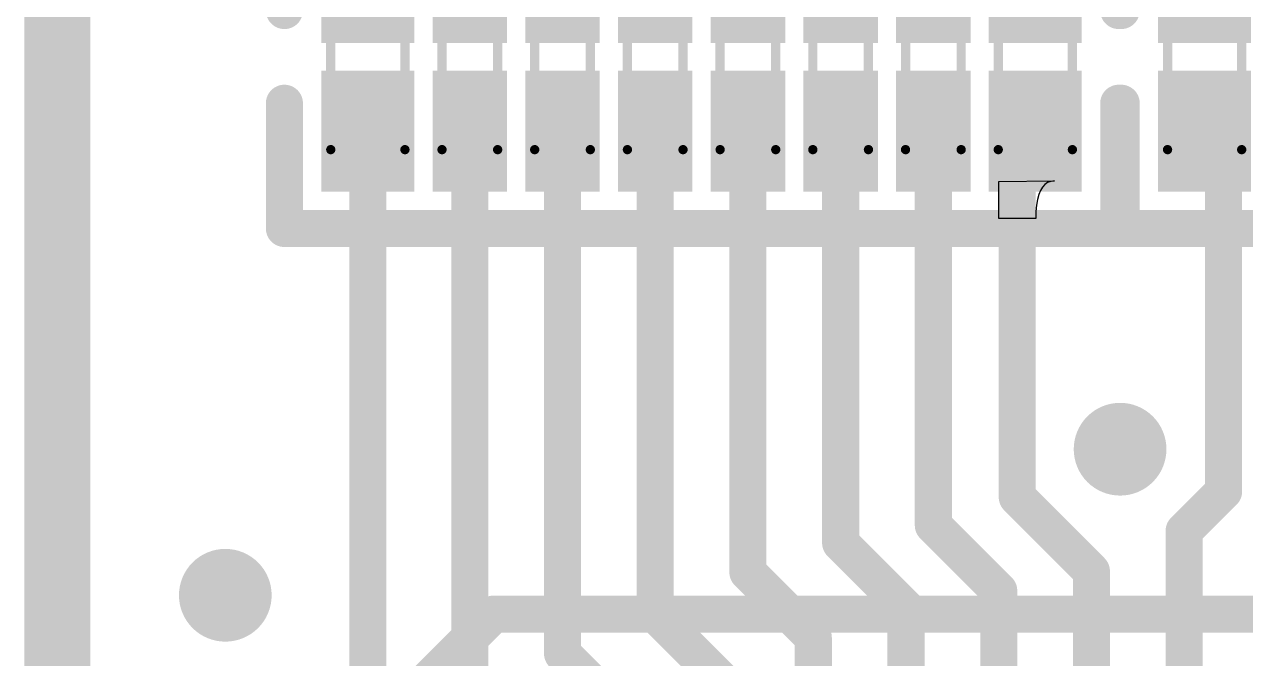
# Model space of a CAD drawing. Extents: x 244 to 457, y 184 to 319.
# Drawn here: x 345.4 to 351.99, y 245.2 to 248.62 of the extents above; entities that cross this region are included whole.
import ezdxf

# ---------------------------------------------------------------- set-up
doc = ezdxf.new("R2010")
doc.units = 0
doc.layers.get('0').update_dxf_attribs({"linetype": 'CONTINUOUS'})
for name, color, linetype in [('BOTTOMLAYER', 5, 'CONTINUOUS'), ('MECHANICAL13', 56, 'CONTINUOUS'), ('MULTILAYER', 9, 'CONTINUOUS'), ('TOPLAYER', 1, 'CONTINUOUS'), ('TOPOVERLAY', 2, 'CONTINUOUS'), ('TOPPASTE', 8, 'CONTINUOUS'), ('TOPSOLDER', 216, 'CONTINUOUS'), ('VIAHOLELAYER', 16, 'CONTINUOUS')]:
    doc.layers.add(name, color=color, linetype=linetype)

# ---------------------------------------------------------------- blocks, each defined once
blk = doc.blocks.new('0402_R_8_6')
at = {"layer": 'MECHANICAL13', "const_width": 0.0499999}
for points in [[(-0.9999979999999999, -0.499999), (-0.9999979999999999, 0.499999)], [(-0.9999979999999999, 0.499999), (-0.59999626, 0.499999)], [(-0.59999626, -0.499999), (-0.59999626, 0.499999)], [(-0.39999666, 0.499999), (-0.09999726, 0.499999)], [(-0.39999666, -0.499999), (-0.39999666, 0.499999)], [(-0.09999726, -0.499999), (-0.09999726, 0.499999)], [(0.10000234, -0.499999), (0.10000234, 0.499999)], [(0.10000234, 0.499999), (0.40000174, 0.499999)], [(0.40000174, -0.499999), (0.40000174, 0.499999)], [(0.6000038799999999, -0.499999), (0.6000038799999999, 0.499999)], [(0.6000038799999999, 0.499999), (0.90000328, 0.499999)], [(0.90000328, -0.499999), (0.90000328, 0.499999)], [(1.10000542, -0.499999), (1.10000542, 0.499999)], [(1.10000542, 0.499999), (1.40000482, 0.499999)], [(1.40000482, -0.499999), (1.40000482, 0.499999)], [(1.60000696, -0.499999), (1.60000696, 0.499999)], [(1.60000696, 0.499999), (1.90000636, 0.499999)], [(1.90000636, -0.499999), (1.90000636, 0.499999)], [(2.10000342, -0.499999), (2.10000342, 0.499999)], [(2.10000342, 0.499999), (2.40000282, 0.499999)], [(2.40000282, -0.499999), (2.40000282, 0.499999)], [(2.60000242, -0.499999), (2.60000242, 0.499999)], [(2.60000242, 0.499999), (3.00000416, 0.499999)], [(3.00000416, -0.499999), (3.00000416, 0.499999)], [(-0.9999979999999999, -0.499999), (-0.59999626, -0.499999)], [(-0.9999979999999999, -0.499999), (-0.59999626, -0.499999)], [(-0.39999666, -0.499999), (-0.09999726, -0.499999)], [(0.10000234, -0.499999), (0.40000174, -0.499999)], [(0.6000038799999999, -0.499999), (0.90000328, -0.499999)], [(1.10000542, -0.499999), (1.40000482, -0.499999)], [(1.60000696, -0.499999), (1.90000636, -0.499999)], [(2.10000342, -0.499999), (2.40000282, -0.499999)], [(2.60000242, -0.499999), (3.00000416, -0.499999)]]:
    blk.add_lwpolyline(points, dxfattribs=at)
at = {"layer": 'MECHANICAL13', "const_width": 0.02499868}
for points in [[(-1.01249734, 0.499999, 1), (-0.98749866, 0.499999, 1)], [(-1.01249734, 0.499999, 1), (-0.98749866, 0.499999, 1)], [(-0.6124955999999999, 0.499999, 1), (-0.58749692, 0.499999, 1)], [(-0.6124955999999999, 0.499999, 1), (-0.58749692, 0.499999, 1)], [(-0.412496, 0.499999, 1), (-0.38749732, 0.499999, 1)], [(-0.412496, 0.499999, 1), (-0.38749732, 0.499999, 1)], [(-0.1124966, 0.499999, 1), (-0.08749792, 0.499999, 1)], [(-0.1124966, 0.499999, 1), (-0.08749792, 0.499999, 1)], [(0.087503, 0.499999, 1), (0.11250168, 0.499999, 1)], [(0.087503, 0.499999, 1), (0.11250168, 0.499999, 1)], [(0.3875024, 0.499999, 1), (0.41250108, 0.499999, 1)], [(0.3875024, 0.499999, 1), (0.41250108, 0.499999, 1)], [(0.58750454, 0.499999, 1), (0.61250322, 0.499999, 1)], [(0.58750454, 0.499999, 1), (0.61250322, 0.499999, 1)], [(0.88750394, 0.499999, 1), (0.9125026199999999, 0.499999, 1)], [(0.88750394, 0.499999, 1), (0.9125026199999999, 0.499999, 1)], [(1.08750608, 0.499999, 1), (1.11250476, 0.499999, 1)], [(1.08750608, 0.499999, 1), (1.11250476, 0.499999, 1)], [(1.38750548, 0.499999, 1), (1.41250416, 0.499999, 1)], [(1.38750548, 0.499999, 1), (1.41250416, 0.499999, 1)], [(1.58750762, 0.499999, 1), (1.6125063, 0.499999, 1)], [(1.58750762, 0.499999, 1), (1.6125063, 0.499999, 1)], [(1.88750702, 0.499999, 1), (1.9125057, 0.499999, 1)], [(1.88750702, 0.499999, 1), (1.9125057, 0.499999, 1)], [(2.08750408, 0.499999, 1), (2.11250276, 0.499999, 1)], [(2.08750408, 0.499999, 1), (2.11250276, 0.499999, 1)], [(2.38750348, 0.499999, 1), (2.41250216, 0.499999, 1)], [(2.38750348, 0.499999, 1), (2.41250216, 0.499999, 1)], [(2.58750308, 0.499999, 1), (2.61250176, 0.499999, 1)], [(2.58750308, 0.499999, 1), (2.61250176, 0.499999, 1)], [(2.98750482, 0.499999, 1), (3.0125035, 0.499999, 1)], [(2.98750482, 0.499999, 1), (3.0125035, 0.499999, 1)], [(-1.01249734, -0.499999, 1), (-0.98749866, -0.499999, 1)], [(-1.01249734, -0.499999, 1), (-0.98749866, -0.499999, 1)], [(-1.01249734, -0.499999, 1), (-0.98749866, -0.499999, 1)], [(-0.6124955999999999, -0.499999, 1), (-0.58749692, -0.499999, 1)], [(-0.6124955999999999, -0.499999, 1), (-0.58749692, -0.499999, 1)], [(-0.6124955999999999, -0.499999, 1), (-0.58749692, -0.499999, 1)], [(-0.412496, -0.499999, 1), (-0.38749732, -0.499999, 1)], [(-0.412496, -0.499999, 1), (-0.38749732, -0.499999, 1)], [(-0.1124966, -0.499999, 1), (-0.08749792, -0.499999, 1)], [(-0.1124966, -0.499999, 1), (-0.08749792, -0.499999, 1)], [(0.087503, -0.499999, 1), (0.11250168, -0.499999, 1)], [(0.087503, -0.499999, 1), (0.11250168, -0.499999, 1)], [(0.3875024, -0.499999, 1), (0.41250108, -0.499999, 1)], [(0.3875024, -0.499999, 1), (0.41250108, -0.499999, 1)], [(0.58750454, -0.499999, 1), (0.61250322, -0.499999, 1)], [(0.58750454, -0.499999, 1), (0.61250322, -0.499999, 1)], [(0.88750394, -0.499999, 1), (0.9125026199999999, -0.499999, 1)], [(0.88750394, -0.499999, 1), (0.9125026199999999, -0.499999, 1)], [(1.08750608, -0.499999, 1), (1.11250476, -0.499999, 1)], [(1.08750608, -0.499999, 1), (1.11250476, -0.499999, 1)], [(1.38750548, -0.499999, 1), (1.41250416, -0.499999, 1)], [(1.38750548, -0.499999, 1), (1.41250416, -0.499999, 1)], [(1.58750762, -0.499999, 1), (1.6125063, -0.499999, 1)], [(1.58750762, -0.499999, 1), (1.6125063, -0.499999, 1)], [(1.88750702, -0.499999, 1), (1.9125057, -0.499999, 1)], [(1.88750702, -0.499999, 1), (1.9125057, -0.499999, 1)], [(2.08750408, -0.499999, 1), (2.11250276, -0.499999, 1)], [(2.08750408, -0.499999, 1), (2.11250276, -0.499999, 1)], [(2.38750348, -0.499999, 1), (2.41250216, -0.499999, 1)], [(2.38750348, -0.499999, 1), (2.41250216, -0.499999, 1)], [(2.58750308, -0.499999, 1), (2.61250176, -0.499999, 1)], [(2.58750308, -0.499999, 1), (2.61250176, -0.499999, 1)], [(2.98750482, -0.499999, 1), (3.0125035, -0.499999, 1)], [(2.98750482, -0.499999, 1), (3.0125035, -0.499999, 1)]]:
    blk.add_lwpolyline(points, format="xyb", close=True, dxfattribs=at)
at = {"layer": 'TOPLAYER'}
for points in [[(-0.5999987999999999, 0.12500356), (-0.5999987999999999, 0.67499992), (-0.9999979999999999, 0.12500356), (-0.9999979999999999, 0.67499992)], [(-0.0999998, 0.12500356), (-0.0999998, 0.67499992), (-0.3999992, 0.12500356), (-0.3999992, 0.67499992)], [(0.40000174, 0.12500356), (0.40000174, 0.67499992), (0.10000234, 0.12500356), (0.10000234, 0.67499992)], [(0.90000328, 0.12500356), (0.90000328, 0.67499992), (0.6000038799999999, 0.12500356), (0.6000038799999999, 0.67499992)], [(1.40000482, 0.12500356), (1.40000482, 0.67499992), (1.10000542, 0.12500356), (1.10000542, 0.67499992)], [(1.90000636, 0.12500356), (1.90000636, 0.67499992), (1.60000696, 0.12500356), (1.60000696, 0.67499992)], [(2.40000282, 0.12500356), (2.40000282, 0.67499992), (2.10000342, 0.12500356), (2.10000342, 0.67499992)], [(3.00000162, 0.12500356), (3.00000162, 0.67499992), (2.60000242, 0.12500356), (2.60000242, 0.67499992)], [(-0.5999987999999999, -0.67499738), (-0.5999987999999999, -0.12500102), (-0.9999979999999999, -0.67499738), (-0.9999979999999999, -0.12500102)], [(-0.0999998, -0.67499738), (-0.0999998, -0.12500102), (-0.3999992, -0.67499738), (-0.3999992, -0.12500102)], [(0.40000174, -0.67499738), (0.40000174, -0.12500102), (0.10000234, -0.67499738), (0.10000234, -0.12500102)], [(0.90000328, -0.67499738), (0.90000328, -0.12500102), (0.6000038799999999, -0.67499738), (0.6000038799999999, -0.12500102)], [(1.40000482, -0.67499738), (1.40000482, -0.12500102), (1.10000542, -0.67499738), (1.10000542, -0.12500102)], [(1.90000636, -0.67499738), (1.90000636, -0.12500102), (1.60000696, -0.67499738), (1.60000696, -0.12500102)], [(2.40000282, -0.67499738), (2.40000282, -0.12500102), (2.10000342, -0.67499738), (2.10000342, -0.12500102)], [(3.00000162, -0.67499738), (3.00000162, -0.12500102), (2.60000242, -0.67499738), (2.60000242, -0.12500102)]]:
    blk.add_solid(points, dxfattribs=at)
at = {"layer": 'TOPOVERLAY', "const_width": 0.1999996}
for points in [[(-1.25000004, 0.2499995), (-1.25000004, 0.9249994199999999)], [(-1.25000004, 0.9249994199999999), (3.25000112, 0.9249994199999999)], [(3.25000112, 0.2499995), (3.25000112, 0.9249994199999999)], [(-1.25000004, -0.9250019599999999), (-1.25000004, -0.25000204)], [(3.25000112, -0.9250019599999999), (3.25000112, -0.25000204)], [(-1.25000004, -0.9250019599999999), (3.25000112, -0.9250019599999999)]]:
    blk.add_lwpolyline(points, dxfattribs=at)
at = {"layer": 'TOPOVERLAY', "const_width": 0.0999998}
for points in [[(-1.29999994, 0.9249994199999999, 1), (-1.20000014, 0.9249994199999999, 1)], [(-1.29999994, 0.9249994199999999, 1), (-1.20000014, 0.9249994199999999, 1)], [(3.20000122, 0.9249994199999999, 1), (3.30000102, 0.9249994199999999, 1)], [(3.20000122, 0.9249994199999999, 1), (3.30000102, 0.9249994199999999, 1)], [(-1.29999994, 0.2499995, 1), (-1.20000014, 0.2499995, 1)], [(3.20000122, 0.2499995, 1), (3.30000102, 0.2499995, 1)], [(-1.29999994, -0.25000204, 1), (-1.20000014, -0.25000204, 1)], [(3.20000122, -0.25000204, 1), (3.30000102, -0.25000204, 1)], [(-1.29999994, -0.9250019599999999, 1), (-1.20000014, -0.9250019599999999, 1)], [(-1.29999994, -0.9250019599999999, 1), (-1.20000014, -0.9250019599999999, 1)], [(3.20000122, -0.9250019599999999, 1), (3.30000102, -0.9250019599999999, 1)], [(3.20000122, -0.9250019599999999, 1), (3.30000102, -0.9250019599999999, 1)]]:
    blk.add_lwpolyline(points, format="xyb", close=True, dxfattribs=at)
at = {"layer": 'TOPPASTE'}
for points in [[(-0.5999987999999999, 0.12500356), (-0.5999987999999999, 0.67499992), (-0.9999979999999999, 0.12500356), (-0.9999979999999999, 0.67499992)], [(-0.0999998, 0.12500356), (-0.0999998, 0.67499992), (-0.3999992, 0.12500356), (-0.3999992, 0.67499992)], [(0.40000174, 0.12500356), (0.40000174, 0.67499992), (0.10000234, 0.12500356), (0.10000234, 0.67499992)], [(0.90000328, 0.12500356), (0.90000328, 0.67499992), (0.6000038799999999, 0.12500356), (0.6000038799999999, 0.67499992)], [(1.40000482, 0.12500356), (1.40000482, 0.67499992), (1.10000542, 0.12500356), (1.10000542, 0.67499992)], [(1.90000636, 0.12500356), (1.90000636, 0.67499992), (1.60000696, 0.12500356), (1.60000696, 0.67499992)], [(2.40000282, 0.12500356), (2.40000282, 0.67499992), (2.10000342, 0.12500356), (2.10000342, 0.67499992)], [(3.00000162, 0.12500356), (3.00000162, 0.67499992), (2.60000242, 0.12500356), (2.60000242, 0.67499992)], [(-0.5999987999999999, -0.67499738), (-0.5999987999999999, -0.12500102), (-0.9999979999999999, -0.67499738), (-0.9999979999999999, -0.12500102)], [(-0.0999998, -0.67499738), (-0.0999998, -0.12500102), (-0.3999992, -0.67499738), (-0.3999992, -0.12500102)], [(0.40000174, -0.67499738), (0.40000174, -0.12500102), (0.10000234, -0.67499738), (0.10000234, -0.12500102)], [(0.90000328, -0.67499738), (0.90000328, -0.12500102), (0.6000038799999999, -0.67499738), (0.6000038799999999, -0.12500102)], [(1.40000482, -0.67499738), (1.40000482, -0.12500102), (1.10000542, -0.67499738), (1.10000542, -0.12500102)], [(1.90000636, -0.67499738), (1.90000636, -0.12500102), (1.60000696, -0.67499738), (1.60000696, -0.12500102)], [(2.40000282, -0.67499738), (2.40000282, -0.12500102), (2.10000342, -0.67499738), (2.10000342, -0.12500102)], [(3.00000162, -0.67499738), (3.00000162, -0.12500102), (2.60000242, -0.67499738), (2.60000242, -0.12500102)]]:
    blk.add_solid(points, dxfattribs=at)
at = {"layer": 'TOPSOLDER'}
for points in [[(-0.5491988, 0.07420356), (-0.5491988, 0.7257999199999999), (-1.050798, 0.07420356), (-1.050798, 0.7257999199999999)], [(-0.0491998, 0.07420356), (-0.0491998, 0.7257999199999999), (-0.4507992, 0.07420356), (-0.4507992, 0.7257999199999999)], [(0.45080174, 0.07420356), (0.45080174, 0.7257999199999999), (0.04920234, 0.07420356), (0.04920234, 0.7257999199999999)], [(0.9508032799999999, 0.07420356), (0.9508032799999999, 0.7257999199999999), (0.54920388, 0.07420356), (0.54920388, 0.7257999199999999)], [(1.45080482, 0.07420356), (1.45080482, 0.7257999199999999), (1.04920542, 0.07420356), (1.04920542, 0.7257999199999999)], [(1.95080636, 0.07420356), (1.95080636, 0.7257999199999999), (1.54920696, 0.07420356), (1.54920696, 0.7257999199999999)], [(2.45080282, 0.07420356), (2.45080282, 0.7257999199999999), (2.04920342, 0.07420356), (2.04920342, 0.7257999199999999)], [(3.05080162, 0.07420356), (3.05080162, 0.7257999199999999), (2.54920242, 0.07420356), (2.54920242, 0.7257999199999999)], [(-0.5491988, -0.7257973799999999), (-0.5491988, -0.07420102), (-1.050798, -0.7257973799999999), (-1.050798, -0.07420102)], [(-0.0491998, -0.7257973799999999), (-0.0491998, -0.07420102), (-0.4507992, -0.7257973799999999), (-0.4507992, -0.07420102)], [(0.45080174, -0.7257973799999999), (0.45080174, -0.07420102), (0.04920234, -0.7257973799999999), (0.04920234, -0.07420102)], [(0.9508032799999999, -0.7257973799999999), (0.9508032799999999, -0.07420102), (0.54920388, -0.7257973799999999), (0.54920388, -0.07420102)], [(1.45080482, -0.7257973799999999), (1.45080482, -0.07420102), (1.04920542, -0.7257973799999999), (1.04920542, -0.07420102)], [(1.95080636, -0.7257973799999999), (1.95080636, -0.07420102), (1.54920696, -0.7257973799999999), (1.54920696, -0.07420102)], [(2.45080282, -0.7257973799999999), (2.45080282, -0.07420102), (2.04920342, -0.7257973799999999), (2.04920342, -0.07420102)], [(3.05080162, -0.7257973799999999), (3.05080162, -0.07420102), (2.54920242, -0.7257973799999999), (2.54920242, -0.07420102)]]:
    blk.add_solid(points, dxfattribs=at)
blk = doc.blocks.new('0402_R_8_7')
at = {"layer": 'MECHANICAL13', "const_width": 0.0499999}
for points in [[(-0.9999979999999999, -0.499999), (-0.9999979999999999, 0.499999)], [(-0.9999979999999999, 0.499999), (-0.59999626, 0.499999)], [(-0.59999626, -0.499999), (-0.59999626, 0.499999)], [(-0.39999666, 0.499999), (-0.09999726, 0.499999)], [(-0.39999666, -0.499999), (-0.39999666, 0.499999)], [(-0.09999726, -0.499999), (-0.09999726, 0.499999)], [(0.10000234, -0.499999), (0.10000234, 0.499999)], [(0.10000234, 0.499999), (0.40000174, 0.499999)], [(0.40000174, -0.499999), (0.40000174, 0.499999)], [(0.6000038799999999, -0.499999), (0.6000038799999999, 0.499999)], [(0.6000038799999999, 0.499999), (0.90000328, 0.499999)], [(0.90000328, -0.499999), (0.90000328, 0.499999)], [(1.10000542, -0.499999), (1.10000542, 0.499999)], [(1.10000542, 0.499999), (1.40000482, 0.499999)], [(1.40000482, -0.499999), (1.40000482, 0.499999)], [(1.60000696, -0.499999), (1.60000696, 0.499999)], [(1.60000696, 0.499999), (1.90000636, 0.499999)], [(1.90000636, -0.499999), (1.90000636, 0.499999)], [(2.10000342, -0.499999), (2.10000342, 0.499999)], [(2.10000342, 0.499999), (2.40000282, 0.499999)], [(2.40000282, -0.499999), (2.40000282, 0.499999)], [(2.60000242, -0.499999), (2.60000242, 0.499999)], [(2.60000242, 0.499999), (3.00000416, 0.499999)], [(3.00000416, -0.499999), (3.00000416, 0.499999)], [(-0.9999979999999999, -0.499999), (-0.59999626, -0.499999)], [(-0.9999979999999999, -0.499999), (-0.59999626, -0.499999)], [(-0.39999666, -0.499999), (-0.09999726, -0.499999)], [(0.10000234, -0.499999), (0.40000174, -0.499999)], [(0.6000038799999999, -0.499999), (0.90000328, -0.499999)], [(1.10000542, -0.499999), (1.40000482, -0.499999)], [(1.60000696, -0.499999), (1.90000636, -0.499999)], [(2.10000342, -0.499999), (2.40000282, -0.499999)], [(2.60000242, -0.499999), (3.00000416, -0.499999)]]:
    blk.add_lwpolyline(points, dxfattribs=at)
at = {"layer": 'MECHANICAL13', "const_width": 0.02499868}
for points in [[(-1.01249734, 0.499999, 1), (-0.98749866, 0.499999, 1)], [(-1.01249734, 0.499999, 1), (-0.98749866, 0.499999, 1)], [(-0.6124955999999999, 0.499999, 1), (-0.58749692, 0.499999, 1)], [(-0.6124955999999999, 0.499999, 1), (-0.58749692, 0.499999, 1)], [(-0.412496, 0.499999, 1), (-0.38749732, 0.499999, 1)], [(-0.412496, 0.499999, 1), (-0.38749732, 0.499999, 1)], [(-0.1124966, 0.499999, 1), (-0.08749792, 0.499999, 1)], [(-0.1124966, 0.499999, 1), (-0.08749792, 0.499999, 1)], [(0.087503, 0.499999, 1), (0.11250168, 0.499999, 1)], [(0.087503, 0.499999, 1), (0.11250168, 0.499999, 1)], [(0.3875024, 0.499999, 1), (0.41250108, 0.499999, 1)], [(0.3875024, 0.499999, 1), (0.41250108, 0.499999, 1)], [(0.58750454, 0.499999, 1), (0.61250322, 0.499999, 1)], [(0.58750454, 0.499999, 1), (0.61250322, 0.499999, 1)], [(0.88750394, 0.499999, 1), (0.9125026199999999, 0.499999, 1)], [(0.88750394, 0.499999, 1), (0.9125026199999999, 0.499999, 1)], [(1.08750608, 0.499999, 1), (1.11250476, 0.499999, 1)], [(1.08750608, 0.499999, 1), (1.11250476, 0.499999, 1)], [(1.38750548, 0.499999, 1), (1.41250416, 0.499999, 1)], [(1.38750548, 0.499999, 1), (1.41250416, 0.499999, 1)], [(1.58750762, 0.499999, 1), (1.6125063, 0.499999, 1)], [(1.58750762, 0.499999, 1), (1.6125063, 0.499999, 1)], [(1.88750702, 0.499999, 1), (1.9125057, 0.499999, 1)], [(1.88750702, 0.499999, 1), (1.9125057, 0.499999, 1)], [(2.08750408, 0.499999, 1), (2.11250276, 0.499999, 1)], [(2.08750408, 0.499999, 1), (2.11250276, 0.499999, 1)], [(2.38750348, 0.499999, 1), (2.41250216, 0.499999, 1)], [(2.38750348, 0.499999, 1), (2.41250216, 0.499999, 1)], [(2.58750308, 0.499999, 1), (2.61250176, 0.499999, 1)], [(2.58750308, 0.499999, 1), (2.61250176, 0.499999, 1)], [(2.98750482, 0.499999, 1), (3.0125035, 0.499999, 1)], [(2.98750482, 0.499999, 1), (3.0125035, 0.499999, 1)], [(-1.01249734, -0.499999, 1), (-0.98749866, -0.499999, 1)], [(-1.01249734, -0.499999, 1), (-0.98749866, -0.499999, 1)], [(-1.01249734, -0.499999, 1), (-0.98749866, -0.499999, 1)], [(-0.6124955999999999, -0.499999, 1), (-0.58749692, -0.499999, 1)], [(-0.6124955999999999, -0.499999, 1), (-0.58749692, -0.499999, 1)], [(-0.6124955999999999, -0.499999, 1), (-0.58749692, -0.499999, 1)], [(-0.412496, -0.499999, 1), (-0.38749732, -0.499999, 1)], [(-0.412496, -0.499999, 1), (-0.38749732, -0.499999, 1)], [(-0.1124966, -0.499999, 1), (-0.08749792, -0.499999, 1)], [(-0.1124966, -0.499999, 1), (-0.08749792, -0.499999, 1)], [(0.087503, -0.499999, 1), (0.11250168, -0.499999, 1)], [(0.087503, -0.499999, 1), (0.11250168, -0.499999, 1)], [(0.3875024, -0.499999, 1), (0.41250108, -0.499999, 1)], [(0.3875024, -0.499999, 1), (0.41250108, -0.499999, 1)], [(0.58750454, -0.499999, 1), (0.61250322, -0.499999, 1)], [(0.58750454, -0.499999, 1), (0.61250322, -0.499999, 1)], [(0.88750394, -0.499999, 1), (0.9125026199999999, -0.499999, 1)], [(0.88750394, -0.499999, 1), (0.9125026199999999, -0.499999, 1)], [(1.08750608, -0.499999, 1), (1.11250476, -0.499999, 1)], [(1.08750608, -0.499999, 1), (1.11250476, -0.499999, 1)], [(1.38750548, -0.499999, 1), (1.41250416, -0.499999, 1)], [(1.38750548, -0.499999, 1), (1.41250416, -0.499999, 1)], [(1.58750762, -0.499999, 1), (1.6125063, -0.499999, 1)], [(1.58750762, -0.499999, 1), (1.6125063, -0.499999, 1)], [(1.88750702, -0.499999, 1), (1.9125057, -0.499999, 1)], [(1.88750702, -0.499999, 1), (1.9125057, -0.499999, 1)], [(2.08750408, -0.499999, 1), (2.11250276, -0.499999, 1)], [(2.08750408, -0.499999, 1), (2.11250276, -0.499999, 1)], [(2.38750348, -0.499999, 1), (2.41250216, -0.499999, 1)], [(2.38750348, -0.499999, 1), (2.41250216, -0.499999, 1)], [(2.58750308, -0.499999, 1), (2.61250176, -0.499999, 1)], [(2.58750308, -0.499999, 1), (2.61250176, -0.499999, 1)], [(2.98750482, -0.499999, 1), (3.0125035, -0.499999, 1)], [(2.98750482, -0.499999, 1), (3.0125035, -0.499999, 1)]]:
    blk.add_lwpolyline(points, format="xyb", close=True, dxfattribs=at)
at = {"layer": 'TOPLAYER'}
for points in [[(-0.5999987999999999, 0.12500356), (-0.5999987999999999, 0.67499992), (-0.9999979999999999, 0.12500356), (-0.9999979999999999, 0.67499992)], [(-0.0999998, 0.12500356), (-0.0999998, 0.67499992), (-0.3999992, 0.12500356), (-0.3999992, 0.67499992)], [(0.40000174, 0.12500356), (0.40000174, 0.67499992), (0.10000234, 0.12500356), (0.10000234, 0.67499992)], [(0.90000328, 0.12500356), (0.90000328, 0.67499992), (0.6000038799999999, 0.12500356), (0.6000038799999999, 0.67499992)], [(1.40000482, 0.12500356), (1.40000482, 0.67499992), (1.10000542, 0.12500356), (1.10000542, 0.67499992)], [(1.90000636, 0.12500356), (1.90000636, 0.67499992), (1.60000696, 0.12500356), (1.60000696, 0.67499992)], [(2.40000282, 0.12500356), (2.40000282, 0.67499992), (2.10000342, 0.12500356), (2.10000342, 0.67499992)], [(3.00000162, 0.12500356), (3.00000162, 0.67499992), (2.60000242, 0.12500356), (2.60000242, 0.67499992)], [(-0.5999987999999999, -0.67499738), (-0.5999987999999999, -0.12500102), (-0.9999979999999999, -0.67499738), (-0.9999979999999999, -0.12500102)], [(-0.0999998, -0.67499738), (-0.0999998, -0.12500102), (-0.3999992, -0.67499738), (-0.3999992, -0.12500102)], [(0.40000174, -0.67499738), (0.40000174, -0.12500102), (0.10000234, -0.67499738), (0.10000234, -0.12500102)], [(0.90000328, -0.67499738), (0.90000328, -0.12500102), (0.6000038799999999, -0.67499738), (0.6000038799999999, -0.12500102)], [(1.40000482, -0.67499738), (1.40000482, -0.12500102), (1.10000542, -0.67499738), (1.10000542, -0.12500102)], [(1.90000636, -0.67499738), (1.90000636, -0.12500102), (1.60000696, -0.67499738), (1.60000696, -0.12500102)], [(2.40000282, -0.67499738), (2.40000282, -0.12500102), (2.10000342, -0.67499738), (2.10000342, -0.12500102)], [(3.00000162, -0.67499738), (3.00000162, -0.12500102), (2.60000242, -0.67499738), (2.60000242, -0.12500102)]]:
    blk.add_solid(points, dxfattribs=at)
at = {"layer": 'TOPOVERLAY', "const_width": 0.1999996}
for points in [[(-1.25000004, 0.2499995), (-1.25000004, 0.9249994199999999)], [(-1.25000004, 0.9249994199999999), (3.25000112, 0.9249994199999999)], [(3.25000112, 0.2499995), (3.25000112, 0.9249994199999999)], [(-1.25000004, -0.9250019599999999), (-1.25000004, -0.25000204)], [(3.25000112, -0.9250019599999999), (3.25000112, -0.25000204)], [(-1.25000004, -0.9250019599999999), (3.25000112, -0.9250019599999999)]]:
    blk.add_lwpolyline(points, dxfattribs=at)
at = {"layer": 'TOPOVERLAY', "const_width": 0.0999998}
for points in [[(-1.29999994, 0.9249994199999999, 1), (-1.20000014, 0.9249994199999999, 1)], [(-1.29999994, 0.9249994199999999, 1), (-1.20000014, 0.9249994199999999, 1)], [(3.20000122, 0.9249994199999999, 1), (3.30000102, 0.9249994199999999, 1)], [(3.20000122, 0.9249994199999999, 1), (3.30000102, 0.9249994199999999, 1)], [(-1.29999994, 0.2499995, 1), (-1.20000014, 0.2499995, 1)], [(3.20000122, 0.2499995, 1), (3.30000102, 0.2499995, 1)], [(-1.29999994, -0.25000204, 1), (-1.20000014, -0.25000204, 1)], [(3.20000122, -0.25000204, 1), (3.30000102, -0.25000204, 1)], [(-1.29999994, -0.9250019599999999, 1), (-1.20000014, -0.9250019599999999, 1)], [(-1.29999994, -0.9250019599999999, 1), (-1.20000014, -0.9250019599999999, 1)], [(3.20000122, -0.9250019599999999, 1), (3.30000102, -0.9250019599999999, 1)], [(3.20000122, -0.9250019599999999, 1), (3.30000102, -0.9250019599999999, 1)]]:
    blk.add_lwpolyline(points, format="xyb", close=True, dxfattribs=at)
at = {"layer": 'TOPPASTE'}
for points in [[(-0.5999987999999999, 0.12500356), (-0.5999987999999999, 0.67499992), (-0.9999979999999999, 0.12500356), (-0.9999979999999999, 0.67499992)], [(-0.0999998, 0.12500356), (-0.0999998, 0.67499992), (-0.3999992, 0.12500356), (-0.3999992, 0.67499992)], [(0.40000174, 0.12500356), (0.40000174, 0.67499992), (0.10000234, 0.12500356), (0.10000234, 0.67499992)], [(0.90000328, 0.12500356), (0.90000328, 0.67499992), (0.6000038799999999, 0.12500356), (0.6000038799999999, 0.67499992)], [(1.40000482, 0.12500356), (1.40000482, 0.67499992), (1.10000542, 0.12500356), (1.10000542, 0.67499992)], [(1.90000636, 0.12500356), (1.90000636, 0.67499992), (1.60000696, 0.12500356), (1.60000696, 0.67499992)], [(2.40000282, 0.12500356), (2.40000282, 0.67499992), (2.10000342, 0.12500356), (2.10000342, 0.67499992)], [(3.00000162, 0.12500356), (3.00000162, 0.67499992), (2.60000242, 0.12500356), (2.60000242, 0.67499992)], [(-0.5999987999999999, -0.67499738), (-0.5999987999999999, -0.12500102), (-0.9999979999999999, -0.67499738), (-0.9999979999999999, -0.12500102)], [(-0.0999998, -0.67499738), (-0.0999998, -0.12500102), (-0.3999992, -0.67499738), (-0.3999992, -0.12500102)], [(0.40000174, -0.67499738), (0.40000174, -0.12500102), (0.10000234, -0.67499738), (0.10000234, -0.12500102)], [(0.90000328, -0.67499738), (0.90000328, -0.12500102), (0.6000038799999999, -0.67499738), (0.6000038799999999, -0.12500102)], [(1.40000482, -0.67499738), (1.40000482, -0.12500102), (1.10000542, -0.67499738), (1.10000542, -0.12500102)], [(1.90000636, -0.67499738), (1.90000636, -0.12500102), (1.60000696, -0.67499738), (1.60000696, -0.12500102)], [(2.40000282, -0.67499738), (2.40000282, -0.12500102), (2.10000342, -0.67499738), (2.10000342, -0.12500102)], [(3.00000162, -0.67499738), (3.00000162, -0.12500102), (2.60000242, -0.67499738), (2.60000242, -0.12500102)]]:
    blk.add_solid(points, dxfattribs=at)
at = {"layer": 'TOPSOLDER'}
for points in [[(-0.5491988, 0.07420356), (-0.5491988, 0.7257999199999999), (-1.050798, 0.07420356), (-1.050798, 0.7257999199999999)], [(-0.0491998, 0.07420356), (-0.0491998, 0.7257999199999999), (-0.4507992, 0.07420356), (-0.4507992, 0.7257999199999999)], [(0.45080174, 0.07420356), (0.45080174, 0.7257999199999999), (0.04920234, 0.07420356), (0.04920234, 0.7257999199999999)], [(0.9508032799999999, 0.07420356), (0.9508032799999999, 0.7257999199999999), (0.54920388, 0.07420356), (0.54920388, 0.7257999199999999)], [(1.45080482, 0.07420356), (1.45080482, 0.7257999199999999), (1.04920542, 0.07420356), (1.04920542, 0.7257999199999999)], [(1.95080636, 0.07420356), (1.95080636, 0.7257999199999999), (1.54920696, 0.07420356), (1.54920696, 0.7257999199999999)], [(2.45080282, 0.07420356), (2.45080282, 0.7257999199999999), (2.04920342, 0.07420356), (2.04920342, 0.7257999199999999)], [(3.05080162, 0.07420356), (3.05080162, 0.7257999199999999), (2.54920242, 0.07420356), (2.54920242, 0.7257999199999999)], [(-0.5491988, -0.7257973799999999), (-0.5491988, -0.07420102), (-1.050798, -0.7257973799999999), (-1.050798, -0.07420102)], [(-0.0491998, -0.7257973799999999), (-0.0491998, -0.07420102), (-0.4507992, -0.7257973799999999), (-0.4507992, -0.07420102)], [(0.45080174, -0.7257973799999999), (0.45080174, -0.07420102), (0.04920234, -0.7257973799999999), (0.04920234, -0.07420102)], [(0.9508032799999999, -0.7257973799999999), (0.9508032799999999, -0.07420102), (0.54920388, -0.7257973799999999), (0.54920388, -0.07420102)], [(1.45080482, -0.7257973799999999), (1.45080482, -0.07420102), (1.04920542, -0.7257973799999999), (1.04920542, -0.07420102)], [(1.95080636, -0.7257973799999999), (1.95080636, -0.07420102), (1.54920696, -0.7257973799999999), (1.54920696, -0.07420102)], [(2.45080282, -0.7257973799999999), (2.45080282, -0.07420102), (2.04920342, -0.7257973799999999), (2.04920342, -0.07420102)], [(3.05080162, -0.7257973799999999), (3.05080162, -0.07420102), (2.54920242, -0.7257973799999999), (2.54920242, -0.07420102)]]:
    blk.add_solid(points, dxfattribs=at)

msp = doc.modelspace()

# ---------------------------------------------------------------- linework, layer by layer
at = {"layer": 'BOTTOMLAYER'}
for points, const_width in [([(345.5399998, 244.39999888), (345.5399998, 264.00000032)], 0.2794), ([(346.6362003, 244.14699964), (347.9316003, 245.44239964)], 0.1999996), ([(347.9316003, 245.44239964), (359.06199968, 245.44239964)], 0.1999996)]:
    msp.add_lwpolyline(points, dxfattribs=dict(at, const_width=const_width))
for points, const_width in [([(351.18480182, 246.33139964, 1), (351.43479878, 246.33139964, 1)], 0.2499995), ([(346.35880182, 245.54399964, 1), (346.60879878, 245.54399964, 1)], 0.2499995), ([(347.8816004, 245.44239964, 1), (347.9816002, 245.44239964, 1)], 0.0999998), ([(347.8816004, 245.44239964, 1), (347.9816002, 245.44239964, 1)], 0.0999998)]:
    msp.add_lwpolyline(points, format="xyb", close=True, dxfattribs=dict(at, const_width=const_width))
at = {"layer": 'MULTILAYER', "const_width": 0.2499995}
for points in [[(351.18480182, 246.33139964, 1), (351.43479878, 246.33139964, 1)], [(346.35880182, 245.54399964, 1), (346.60879878, 245.54399964, 1)]]:
    msp.add_lwpolyline(points, format="xyb", close=True, dxfattribs=at)
at = {"layer": 'TOPLAYER'}
for p, q in [((350.65518388, 247.57445024), (350.65564362, 247.77444984)), ((350.65564362, 247.77444984), (350.95518328, 247.77749784)), ((350.88018216, 247.72622794), (350.87118294, 247.7039115)), ((350.8911829, 247.74452102), (350.88018216, 247.72622794)), ((350.90418262, 247.75879582), (350.8911829, 247.74452102)), ((350.91918386, 247.7690498), (350.90418262, 247.75879582)), ((350.93618408, 247.77528296), (350.91918386, 247.7690498)), ((350.95518328, 247.77749784), (350.93618408, 247.77528296)), ((350.85918398, 247.64722124), (350.85618424, 247.61284488)), ((350.8641827, 247.67757678), (350.85918398, 247.64722124)), ((350.87118294, 247.7039115), (350.8641827, 247.67757678)), ((350.85618424, 247.61284488), (350.85518348, 247.57445024)), ((350.85518348, 247.57445024), (350.65518388, 247.57445024))]:
    msp.add_line(p, q, dxfattribs=at)
at = {"layer": 'TOPLAYER', "const_width": 0.1999996}
for points in [[(345.6552015, 242.72459964), (345.6552015, 265.69157936)], [(347.2525948, 244.93883702), (347.2525948, 248.04640002)], [(347.8025937, 245.0553138), (347.8025937, 248.04640002)], [(348.30259524, 245.2301801), (348.30259524, 248.04640002)], [(348.80259678, 245.44280096), (348.80259678, 248.04640002)], [(349.30259832, 245.66795926), (349.30259832, 248.04640002)], [(349.80259986, 245.82608188), (349.80259986, 248.04640002)], [(350.30259632, 245.92129886), (350.30259632, 248.04640002)], [(350.75518368, 247.94898848), (350.85259522, 248.04640002)], [(351.76579634, 248.04640002), (351.86579614, 247.94640022)], [(350.75518368, 246.0732188), (350.75518368, 247.94898848)], [(351.86579614, 247.7565149), (351.86579614, 247.94640022)], [(351.86579614, 247.7565149), (351.86806944, 247.7542416)], [(351.86806944, 246.10366832), (351.86806944, 247.7542416)], [(351.65519966, 245.89079854), (351.86806944, 246.10366832)], [(350.75518368, 246.0732188), (351.15520066, 245.67320182)], [(350.30259632, 245.92129886), (350.65520166, 245.56869352)], [(351.65519966, 242.72459964), (351.65519966, 245.89079854)], [(349.80259986, 245.82608188), (350.15520012, 245.47348162)], [(349.30259832, 245.66795926), (349.65520112, 245.31535646)], [(351.15520066, 242.72459964), (351.15520066, 245.67320182)], [(350.65520166, 242.72459964), (350.65520166, 245.56869352)], [(348.80259678, 245.44280096), (349.15519958, 245.09019816)], [(350.15520012, 242.72459964), (350.15520012, 245.47348162)], [(349.65520112, 242.72459964), (349.65520112, 245.31535646)], [(348.30259524, 245.2301801), (348.65520058, 244.87757476)]]:
    msp.add_lwpolyline(points, dxfattribs=at)
at = {"layer": 'TOPLAYER'}
for points, const_width in [([(347.2025949, 248.04640002, 1), (347.3025947, 248.04640002, 1)], 0.0999998), ([(347.7525938, 248.04640002, 1), (347.8525936, 248.04640002, 1)], 0.0999998), ([(348.25259534, 248.04640002, 1), (348.35259514, 248.04640002, 1)], 0.0999998), ([(348.75259688, 248.04640002, 1), (348.85259668, 248.04640002, 1)], 0.0999998), ([(349.25259842, 248.04640002, 1), (349.35259822, 248.04640002, 1)], 0.0999998), ([(349.75259996, 248.04640002, 1), (349.85259976, 248.04640002, 1)], 0.0999998), ([(350.25259642, 248.04640002, 1), (350.35259622, 248.04640002, 1)], 0.0999998), ([(350.80259532, 248.04640002, 1), (350.90259512, 248.04640002, 1)], 0.0999998), ([(351.71579644, 248.04640002, 1), (351.81579624, 248.04640002, 1)], 0.0999998), ([(350.70518378, 247.94898848, 1), (350.80518358, 247.94898848, 1)], 0.0999998), ([(350.70518378, 247.94898848, 1), (350.80518358, 247.94898848, 1)], 0.0999998), ([(351.81579624, 247.94640022, 1), (351.91579604, 247.94640022, 1)], 0.0999998), ([(351.81579624, 247.94640022, 1), (351.91579604, 247.94640022, 1)], 0.0999998), ([(351.81579624, 247.7565149, 1), (351.91579604, 247.7565149, 1)], 0.0999998), ([(351.81579624, 247.7565149, 1), (351.91579604, 247.7565149, 1)], 0.0999998), ([(351.81806954, 247.7542416, 1), (351.91806934, 247.7542416, 1)], 0.0999998), ([(351.81806954, 247.7542416, 1), (351.91806934, 247.7542416, 1)], 0.0999998), ([(351.18480182, 246.33139964, 1), (351.43479878, 246.33139964, 1)], 0.2499995), ([(351.81806954, 246.10366832, 1), (351.91806934, 246.10366832, 1)], 0.0999998), ([(351.81806954, 246.10366832, 1), (351.91806934, 246.10366832, 1)], 0.0999998), ([(350.70518378, 246.0732188, 1), (350.80518358, 246.0732188, 1)], 0.0999998), ([(350.70518378, 246.0732188, 1), (350.80518358, 246.0732188, 1)], 0.0999998), ([(350.25259642, 245.92129886, 1), (350.35259622, 245.92129886, 1)], 0.0999998), ([(350.25259642, 245.92129886, 1), (350.35259622, 245.92129886, 1)], 0.0999998), ([(351.60519976, 245.89079854, 1), (351.70519956, 245.89079854, 1)], 0.0999998), ([(351.60519976, 245.89079854, 1), (351.70519956, 245.89079854, 1)], 0.0999998), ([(349.75259996, 245.82608188, 1), (349.85259976, 245.82608188, 1)], 0.0999998), ([(349.75259996, 245.82608188, 1), (349.85259976, 245.82608188, 1)], 0.0999998), ([(346.35880182, 245.54399964, 1), (346.60879878, 245.54399964, 1)], 0.2499995), ([(349.25259842, 245.66795926, 1), (349.35259822, 245.66795926, 1)], 0.0999998), ([(349.25259842, 245.66795926, 1), (349.35259822, 245.66795926, 1)], 0.0999998), ([(351.10520076, 245.67320182, 1), (351.20520056, 245.67320182, 1)], 0.0999998), ([(351.10520076, 245.67320182, 1), (351.20520056, 245.67320182, 1)], 0.0999998), ([(350.60520176, 245.56869352, 1), (350.70520156, 245.56869352, 1)], 0.0999998), ([(350.60520176, 245.56869352, 1), (350.70520156, 245.56869352, 1)], 0.0999998), ([(348.75259688, 245.44280096, 1), (348.85259668, 245.44280096, 1)], 0.0999998), ([(348.75259688, 245.44280096, 1), (348.85259668, 245.44280096, 1)], 0.0999998), ([(350.10520022, 245.47348162, 1), (350.20520002, 245.47348162, 1)], 0.0999998), ([(350.10520022, 245.47348162, 1), (350.20520002, 245.47348162, 1)], 0.0999998), ([(349.60520122, 245.31535646, 1), (349.70520102, 245.31535646, 1)], 0.0999998), ([(349.60520122, 245.31535646, 1), (349.70520102, 245.31535646, 1)], 0.0999998), ([(348.25259534, 245.2301801, 1), (348.35259514, 245.2301801, 1)], 0.0999998), ([(348.25259534, 245.2301801, 1), (348.35259514, 245.2301801, 1)], 0.0999998)]:
    msp.add_lwpolyline(points, format="xyb", close=True, dxfattribs=dict(at, const_width=const_width))
at = {"layer": 'VIAHOLELAYER', "const_width": 0.1499997}
for points in [[(351.23480172, 246.33139964, 1), (351.38479888, 246.33139964, 1)], [(346.40880172, 245.54399964, 1), (346.55879888, 245.54399964, 1)]]:
    msp.add_lwpolyline(points, format="xyb", close=True, dxfattribs=at)

# ---------------------------------------------------------------- block references
for name, p in [('0402_R_8_7', (348.0525932, 248.44639922)), ('0402_R_8_6', (352.56579474, 248.44639922))]:
    msp.add_blockref(name, p)

doc.saveas('drawing.dxf')
